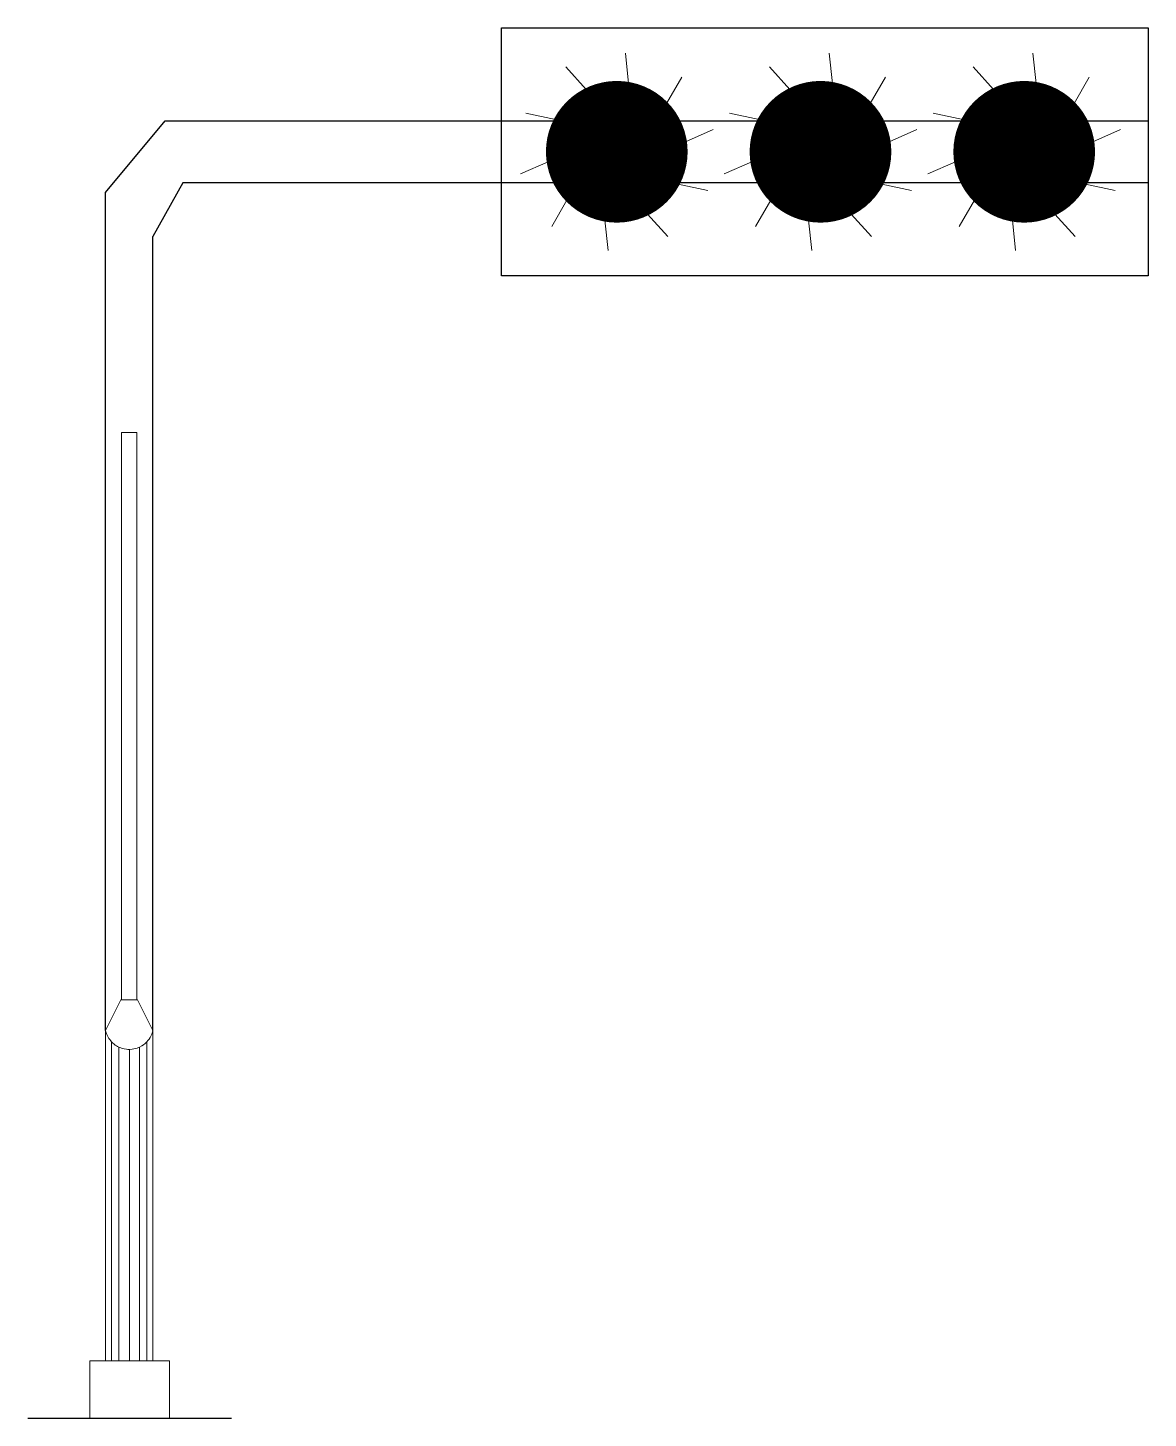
# Model space of a CAD drawing. Extents: x -0.23 to 2.3, y 0 to 3.14.
import ezdxf

# ---------------------------------------------------------------- set-up
doc = ezdxf.new("R2010")
doc.units = 0
doc.header["$MEASUREMENT"] = 0
doc.layers.add('DenTinHieuGiaoThongDung-KHKS', color=7, linetype='Continuous', lineweight=5)

# ---------------------------------------------------------------- blocks, each defined once
blk = doc.blocks.new('*U3')
at = {"layer": 'DenTinHieuGiaoThongDung-KHKS', "color": 7}
blk.add_lwpolyline([(0.0296, -0.0171), (-0.0296, 0.0171)], dxfattribs=at)
blk = doc.blocks.new('*U4')
at = {"color": 0, "linetype": 'ByBlock', "lineweight": -2, "transparency": 16777216}
for p, rotation in [((1.9838, 2.6965), 323.9999999999999), ((2.1003, 2.6822), 288), ((2.1862, 2.6021), 252), ((1.8314, 2.5332), 35.99999999999997), ((2.2086, 2.4868), 215.9999999999999), ((1.8538, 2.4179), 71.99999999999997), ((2.159, 2.3804), 180), ((1.9397, 2.3378), 108), ((2.0562, 2.3235), 144)]:
    blk.add_blockref('*U3', p, dxfattribs=dict(at, rotation=rotation))
blk.add_blockref('*U3', (1.881, 2.6396), dxfattribs=at)
blk = doc.blocks.new('*U5')
at = {"layer": 'DenTinHieuGiaoThongDung-KHKS', "color": 7}
blk.add_lwpolyline([(0.0296, -0.0171), (-0.0296, 0.0171)], dxfattribs=at)
blk = doc.blocks.new('*U6')
at = {"color": 0, "linetype": 'ByBlock', "lineweight": -2, "transparency": 16777216}
for p, rotation in [((1.9838, 2.6965), 323.9999999999999), ((2.1003, 2.6822), 288), ((2.1862, 2.6021), 252), ((1.8314, 2.5332), 35.99999999999997), ((2.2086, 2.4868), 215.9999999999999), ((1.8538, 2.4179), 71.99999999999997), ((2.159, 2.3804), 180), ((1.9397, 2.3378), 108), ((2.0562, 2.3235), 144)]:
    blk.add_blockref('*U5', p, dxfattribs=dict(at, rotation=rotation))
blk.add_blockref('*U5', (1.881, 2.6396), dxfattribs=at)
blk = doc.blocks.new('*U7')
at = {"layer": 'DenTinHieuGiaoThongDung-KHKS', "color": 7}
blk.add_lwpolyline([(0.0296, -0.0171), (-0.0296, 0.0171)], dxfattribs=at)
blk = doc.blocks.new('*U8')
at = {"color": 0, "linetype": 'ByBlock', "lineweight": -2, "transparency": 16777216}
for p, rotation in [((1.9838, 2.6965), 323.9999999999999), ((2.1003, 2.6822), 288), ((2.1862, 2.6021), 252), ((1.8314, 2.5332), 35.99999999999997), ((2.2086, 2.4868), 215.9999999999999), ((1.8538, 2.4179), 71.99999999999997), ((2.159, 2.3804), 180), ((1.9397, 2.3378), 108), ((2.0562, 2.3235), 144)]:
    blk.add_blockref('*U7', p, dxfattribs=dict(at, rotation=rotation))
blk.add_blockref('*U7', (1.881, 2.6396), dxfattribs=at)

msp = doc.modelspace()

# ---------------------------------------------------------------- linework, layer by layer
at = {"color": 0}
for p, q in [((-0.0546, 2.7684), (0.08, 2.93)), ((0.08, 2.93), (2.3, 2.93)), ((0.12, 2.79), (0.0524, 2.6684)), ((2.3, 2.79), (0.12, 2.79)), ((2.3, 2.72), (2.3, 2.58))]:
    msp.add_line(p, q, dxfattribs=at)
msp.add_lwpolyline([(2.3, 3.14), (2.3, 2.58), (0.84, 2.58), (0.84, 3.14)], close=True, dxfattribs=at)
at = {"color": 3, "const_width": 0.16}
msp.add_lwpolyline([(1.1, 2.94, 1), (1.1, 2.78, 1)], format="xyb", close=True, dxfattribs=at)
at = {"color": 2, "const_width": 0.16}
msp.add_lwpolyline([(1.56, 2.94, 1), (1.56, 2.78, 1)], format="xyb", close=True, dxfattribs=at)
at = {"color": 1, "const_width": 0.16}
msp.add_lwpolyline([(2.02, 2.94, 1), (2.02, 2.78, 1)], format="xyb", close=True, dxfattribs=at)
for points in [[(-0.0546, 0.8755), (-0.0546, 2.7684)], [(0.0524, 0.8755), (0.0524, 2.6684)]]:
    msp.add_lwpolyline(points)
at = {"color": 0}
msp.add_lwpolyline([(-0.23, 0), (0.23, 0)], dxfattribs=at)
at = {"layer": 'DenTinHieuGiaoThongDung-KHKS', "color": 7}
for p, q in [((-0.0182, 0.9451), (-0.0182, 2.2258)), ((0.016, 2.2258), (-0.0182, 2.2258)), ((-0.0182, 2.2258), (0.016, 2.2258)), ((0.016, 2.2258), (0.016, 0.9451)), ((-0.0546, 0.8755), (-0.0198, 0.9451)), ((-0.0198, 0.9451), (-0.0182, 0.9451)), ((0.016, 0.9451), (-0.0182, 0.9451)), ((-0.0182, 0.9451), (0.0175, 0.9451)), ((0.0175, 0.9451), (0.0524, 0.8755)), ((-0.0546, 0.1294), (-0.0546, 0.8755)), ((-0.0546, 0.1294), (-0.0546, 0.8755)), ((-0.0546, 0.8755), (-0.0539, 0.8726)), ((-0.0539, 0.8726), (-0.0531, 0.8703)), ((-0.0531, 0.8703), (-0.0518, 0.8665)), ((-0.0518, 0.8665), (-0.0502, 0.8632)), ((-0.0502, 0.8632), (-0.0487, 0.8604)), ((-0.0487, 0.8604), (-0.047, 0.8577)), ((-0.047, 0.8577), (-0.045, 0.8549)), ((-0.045, 0.8549), (-0.0428, 0.852)), ((-0.0428, 0.852), (-0.0409, 0.8499)), ((-0.0409, 0.1294), (-0.0409, 0.8499)), ((-0.0409, 0.8499), (-0.0409, 0.1294)), ((-0.0409, 0.8499), (-0.0385, 0.8476)), ((0.0347, 0.8461), (0.0386, 0.8499)), ((0.0386, 0.8499), (0.0413, 0.8529)), ((0.0386, 0.1294), (0.0386, 0.8499)), ((0.0386, 0.8499), (0.0386, 0.1294)), ((0.0413, 0.8529), (0.0438, 0.8562)), ((0.0438, 0.8562), (0.0463, 0.86)), ((0.0463, 0.86), (0.0485, 0.8642)), ((0.0485, 0.8642), (0.05, 0.8676)), ((0.05, 0.8676), (0.0513, 0.8715)), ((0.0513, 0.8715), (0.0524, 0.8755)), ((0.0524, 0.8755), (0.0524, 0.1294)), ((-0.0385, 0.8476), (-0.0351, 0.8446)), ((-0.0351, 0.8446), (-0.0325, 0.8428)), ((-0.0325, 0.8428), (-0.0299, 0.841)), ((-0.0299, 0.841), (-0.0272, 0.8395)), ((-0.0272, 0.8395), (-0.0245, 0.8381)), ((-0.0245, 0.1294), (-0.0245, 0.8381)), ((-0.0245, 0.8381), (-0.0245, 0.1294)), ((-0.0245, 0.8381), (-0.0219, 0.837)), ((-0.0219, 0.837), (-0.0163, 0.835)), ((-0.0163, 0.835), (-0.0127, 0.8341)), ((-0.0127, 0.8341), (-0.0075, 0.8332)), ((-0.0075, 0.8332), (-0.0041, 0.8329)), ((-0.0041, 0.8329), (-0.0011, 0.8329)), ((-0.0011, 0.8329), (0, 0.8329)), ((0, 0.8329), (0.0053, 0.8332)), ((0, 0.1294), (0, 0.8329)), ((0, 0.8329), (0, 0.1294)), ((0.0053, 0.8332), (0.0094, 0.8339)), ((0.0094, 0.8339), (0.0132, 0.8348)), ((0.0132, 0.8348), (0.017, 0.836)), ((0.017, 0.836), (0.0223, 0.8381)), ((0.0223, 0.8381), (0.0275, 0.8409)), ((0.0223, 0.1294), (0.0223, 0.8381)), ((0.0223, 0.8381), (0.0223, 0.1294)), ((0.0275, 0.8409), (0.0314, 0.8435)), ((0.0314, 0.8435), (0.0347, 0.8461)), ((0.0897, 0.1294), (-0.0897, 0.1294)), ((-0.0897, 0.1294), (-0.0897, 0)), ((-0.0897, 0), (-0.0897, 0.1294)), ((-0.0897, 0.1294), (-0.0546, 0.1294)), ((-0.0409, 0.1294), (-0.0546, 0.1294)), ((-0.0245, 0.1294), (-0.0409, 0.1294)), ((0, 0.1294), (-0.0245, 0.1294)), ((0.0223, 0.1294), (0, 0.1294)), ((0.0386, 0.1294), (0.0223, 0.1294)), ((0.0524, 0.1294), (0.0386, 0.1294)), ((0.0897, 0), (0.0897, 0.1294)), ((-0.0897, 0), (0.0897, 0))]:
    msp.add_line(p, q, dxfattribs=at)

# ---------------------------------------------------------------- block references
at = {"rotation": 270}
for name, p in [('*U8', (-1.41, 4.88)), ('*U6', (-0.95, 4.88)), ('*U4', (-0.49, 4.88))]:
    msp.add_blockref(name, p, dxfattribs=at)

doc.saveas('drawing.dxf')
